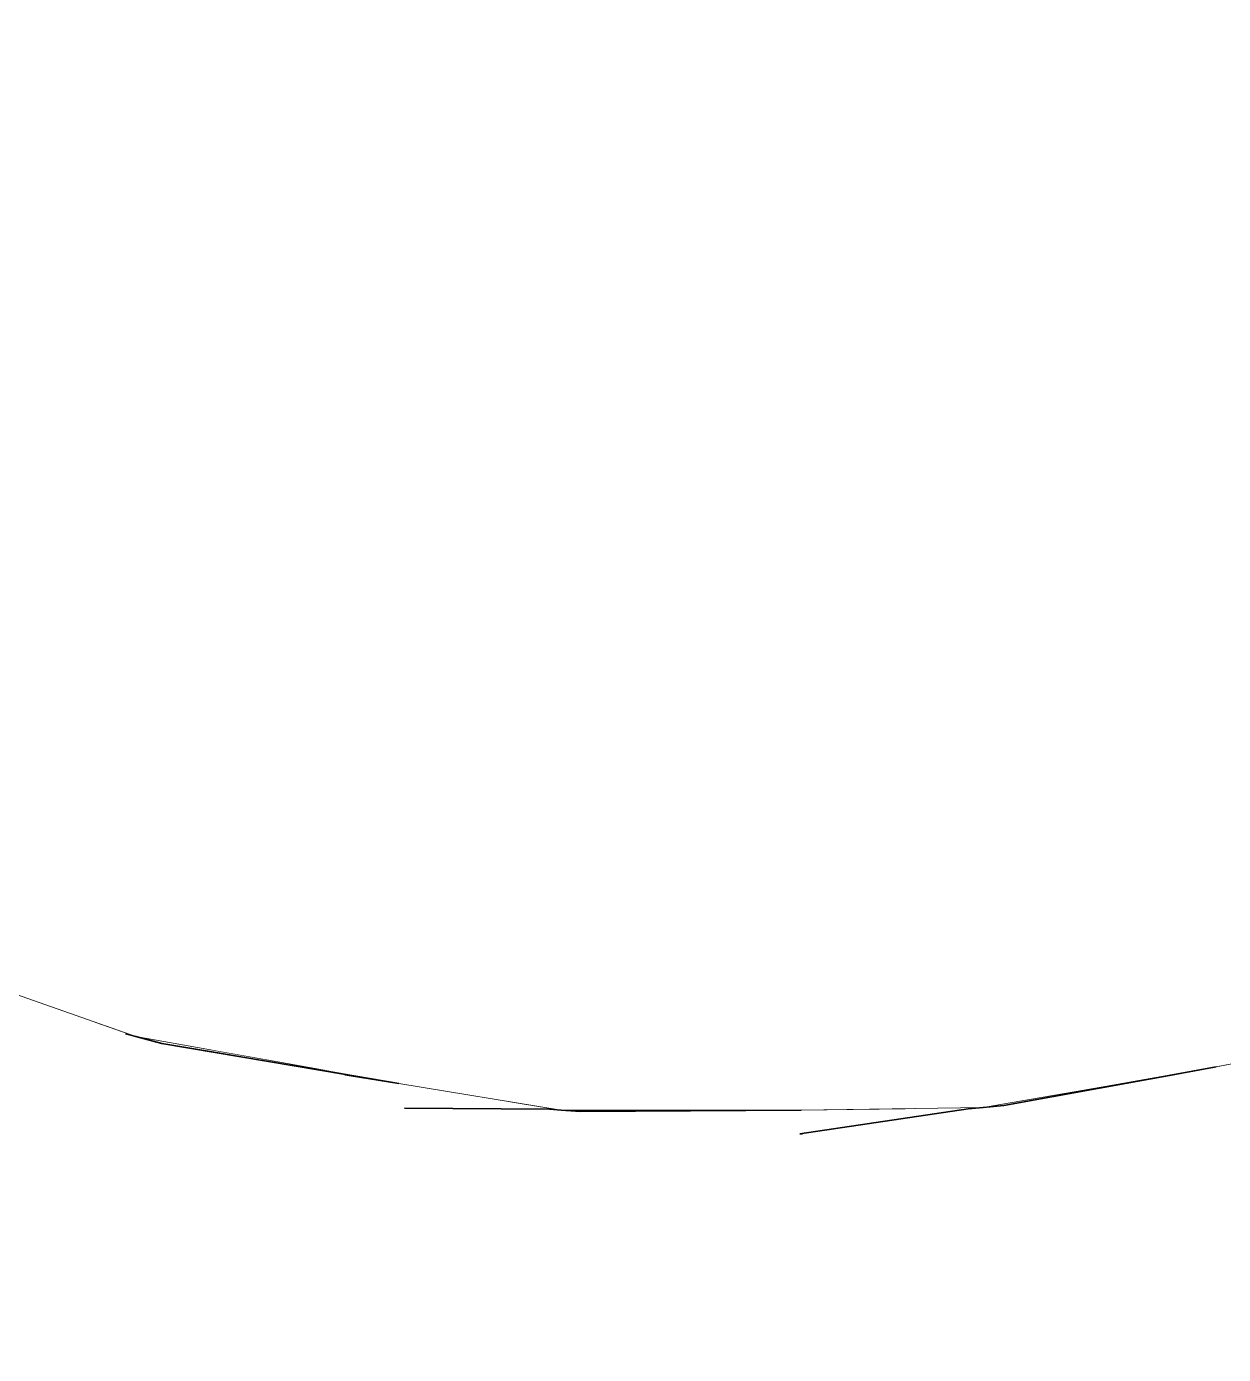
# Model space of a CAD drawing. Header units: millimetres. Extents: x -9413 to 8527, y -300 to 11224.
# Drawn here: x 1832.8 to 1883.4, y 4215 to 4271.1 of the extents above; entities that cross this region are included whole.
import ezdxf

# ---------------------------------------------------------------- set-up
doc = ezdxf.new("R2010")
doc.units = ezdxf.units.MM
doc.header["$MEASUREMENT"] = 0
doc.linetypes.add('Wipeout_Contour', pattern=[1000, 0, -1000])
doc.layers.add('Interior - Furniture', color=7, linetype='Continuous')
doc.layers.add('Structural - Bearing', color=7, linetype='Continuous')
doc.layers.add('Interior - Furniture _Pen_No__24', color=7, linetype='Continuous', lineweight=20, true_color=0x029e21)
doc.layers.add('Interior - Furniture _Pen_No__7', color=7, linetype='Continuous', lineweight=35)

# ---------------------------------------------------------------- blocks, each defined once
blk = doc.blocks.new('Section Elem_15_6')
at = {"color": 254, "linetype": 'Wipeout_Contour', "lineweight": 0, "ltscale": 612620.634525}
blk.add_wipeout([(1661.811, 4100), (3461.377, 4100), (3461.377, 4200), (2761.377, 4200), (2761.377, 4642.5), (2768.877, 4650), (3453.877, 4650), (3461.377, 4642.5), (3461.377, 5085), (3421.377, 5085), (3421.377, 5090), (3326.377, 5090), (3326.377, 5108.357), (3421.377, 5115), (3421.377, 5145), (3351.377, 5145), (3351.377, 5155), (3421.377, 5155), (3461.377, 5155), (3461.377, 7100), (1661.811, 7100), (1661.811, 6337), (1680.811, 6337), (1680.811, 6297.138), (1680.811, 6287), (1680.811, 4435), (1712.18, 4435), (1729.315, 4433.68), (1733.063, 4433.04), (1746.045, 4429.77), (1753.229, 4427.22), (1761.968, 4423.34), (1771.92, 4417.75), (1776.698, 4414.56), (1780.214, 4412.85), (1783.892, 4412.33), (1787.387, 4412.99), (1790.388, 4414.85), (1792.368, 4417.6), (1793.227, 4420.99), (1792.863, 4424.53), (1788.681, 4440.25), (1778.487, 4481.79), (1776.193, 4491.92), (1769.495, 4523.6), (1762.695, 4560), (1681.871, 4560), (1681.871, 4590), (1712.18, 4590), (1712.18, 4625), (1726.84, 4624.23), (1741.499, 4623.45), (1772.465, 4621.93), (1788.61, 4621.2), (1804.755, 4620.48), (1821.404, 4619.79), (1838.044, 4619.11), (1855.028, 4618.48), (1872.011, 4617.86), (1906.301, 4616.74), (1940.591, 4615.77), (1974.537, 4614.95), (2007.796, 4614.29), (2040.046, 4613.77), (2059.969, 4613.52), (2078.195, 4613.34), (2094.329, 4613.2), (2108.029, 4613.12), (2113.515, 4613.09), (2119.001, 4613.07), (2123.002, 4613.05), (2127.003, 4613.04), (2131.883, 4613.02), (2133.519, 4613.02), (2139.127, 4612.13), (2144.188, 4609.57), (2148.199, 4605.58), (2150.775, 4600.56), (2151.664, 4595.02), (2151.664, 4590), (2141.551, 4590), (2141.561, 4561.71), (2141.41, 4560.02), (2140.975, 4558.37), (2124.315, 4515.54), (2121.153, 4508.12), (2105.322, 4473.61), (2098.128, 4459.18), (2084.055, 4432.76), (2072.032, 4411.82), (2060.605, 4393.11), (2042.945, 4366.18), (2041.46, 4362.78), (2041.329, 4359.08), (2044.046, 4341.4), (2046.764, 4323.73), (2049.482, 4306.05), (2052.2, 4288.38), (2054.917, 4270.7), (2057.635, 4253.03), (2060.353, 4235.35), (2063.07, 4217.68), (2065.788, 4200), (1742.489, 4200), (1745.177, 4217.5), (1747.874, 4235.02), (1750.562, 4252.54), (1751.804, 4260.59), (1751.814, 4263.51), (1750.966, 4266.32), (1721.333, 4329.23), (1720.374, 4330.85), (1719.111, 4332.27), (1717.605, 4333.43), (1715.908, 4334.29), (1714.079, 4334.82), (1712.18, 4335), (1680.811, 4335), (1680.811, 4200), (1661.811, 4200)], dxfattribs=at).dxf.layer = 'Structural - Bearing'
blk = doc.blocks.new('Section Elem_34_6')
at = {"color": 254, "linetype": 'Wipeout_Contour', "lineweight": 0, "ltscale": 13880.712201}
blk.add_wipeout([(1830.224, 4243.52), (1834.842, 4250.61), (1822.728, 4255.66)], dxfattribs=at).dxf.layer = 'Interior - Furniture'
at = {"color": 254, "linetype": 'Wipeout_Contour', "lineweight": 0, "ltscale": 13830.568583}
blk.add_wipeout([(1835.234, 4229.22), (1837.004, 4228.56), (1837.441, 4228.446)], dxfattribs=at).dxf.layer = 'Interior - Furniture'
at = {"color": 254, "linetype": 'Wipeout_Contour', "lineweight": 0, "ltscale": 23141.916559}
blk.add_wipeout([(1881.358, 4226.86), (1882.377, 4226.04), (1889.994, 4228.44), (1886.189, 4227.771), (1883.061, 4227.171)], dxfattribs=at).dxf.layer = 'Interior - Furniture'
at = {"color": 254, "linetype": 'Wipeout_Contour', "lineweight": 0, "ltscale": 13842.738963}
blk.add_wipeout([(1852.018, 4225.895), (1854.916, 4225.38), (1855.409, 4225.342)], dxfattribs=at).dxf.layer = 'Interior - Furniture'
at = {"color": 254, "linetype": 'Wipeout_Contour', "lineweight": 0, "ltscale": 13863.392656}
blk.add_wipeout([(1868.626, 4225.386), (1872.587, 4225.39), (1873.224, 4225.449)], dxfattribs=at).dxf.layer = 'Interior - Furniture'
at = {"color": 254, "linetype": 'Wipeout_Contour', "lineweight": 0, "ltscale": 13756.879345}
blk.add_wipeout([(1830.932, 4220.82), (1810.746, 4200), (1833.963, 4200)], dxfattribs=at).dxf.layer = 'Interior - Furniture'
at = {"color": 254, "linetype": 'Wipeout_Contour', "lineweight": 0, "ltscale": 13819.283201}
blk.add_wipeout([(1886.307, 4219.14), (1859.584, 4200), (1888.489, 4200)], dxfattribs=at).dxf.layer = 'Interior - Furniture'
at = {"color": 254, "linetype": 'Wipeout_Contour', "lineweight": 0, "ltscale": 13900.209184}
blk.add_wipeout([(1836.418, 4262.35), (1822.728, 4255.66), (1834.842, 4250.61)], dxfattribs=at).dxf.layer = 'Interior - Furniture'
at = {"color": 254, "linetype": 'Wipeout_Contour', "lineweight": 0, "ltscale": 23048.976128}
blk.add_wipeout([(1828.75, 4231.529), (1832.831, 4229.08), (1837.004, 4228.56), (1835.234, 4229.22), (1832.598, 4230.145)], dxfattribs=at).dxf.layer = 'Interior - Furniture'
at = {"color": 254, "linetype": 'Wipeout_Contour', "lineweight": 0, "ltscale": 23065.90938}
blk.add_wipeout([(1848.555, 4226.46), (1846.151, 4226.868), (1848.784, 4225.42), (1854.916, 4225.38), (1852.018, 4225.895)], dxfattribs=at).dxf.layer = 'Interior - Furniture'
at = {"color": 254, "linetype": 'Wipeout_Contour', "lineweight": 0, "ltscale": 23098.287939}
blk.add_wipeout([(1863.838, 4225.331), (1865.484, 4224.34), (1872.587, 4225.39), (1868.626, 4225.386), (1865.534, 4225.343)], dxfattribs=at).dxf.layer = 'Interior - Furniture'
at = {"color": 254, "linetype": 'Wipeout_Contour', "lineweight": 0, "ltscale": 13780.714674}
blk.add_wipeout([(1849.208, 4217.4), (1833.963, 4200), (1859.584, 4200)], dxfattribs=at).dxf.layer = 'Interior - Furniture'
at = {"color": 254, "linetype": 'Wipeout_Contour', "lineweight": 0, "ltscale": 13912.233266}
blk.add_wipeout([(1836.418, 4262.35), (1827.153, 4266.58), (1822.728, 4255.66)], dxfattribs=at).dxf.layer = 'Interior - Furniture'
at = {"color": 254, "linetype": 'Wipeout_Contour', "lineweight": 0, "ltscale": 13885.221657}
blk.add_wipeout([(1838.691, 4241.17), (1847.763, 4248.16), (1834.842, 4250.61)], dxfattribs=at).dxf.layer = 'Interior - Furniture'
at = {"color": 254, "linetype": 'Wipeout_Contour', "lineweight": 0, "ltscale": 18440.055015}
blk.add_wipeout([(1837.004, 4228.56), (1832.831, 4229.08), (1838.51, 4228.168), (1837.441, 4228.446)], dxfattribs=at).dxf.layer = 'Interior - Furniture'
at = {"color": 254, "linetype": 'Wipeout_Contour', "lineweight": 0, "ltscale": 13827.30229}
blk.add_wipeout([(1867.869, 4216.83), (1859.584, 4200), (1886.307, 4219.14)], dxfattribs=at).dxf.layer = 'Interior - Furniture'
at = {"color": 254, "linetype": 'Wipeout_Contour', "lineweight": 0, "ltscale": 13904.851211}
blk.add_wipeout([(1846.339, 4260.04), (1834.842, 4250.61), (1847.763, 4248.16)], dxfattribs=at).dxf.layer = 'Interior - Furniture'
at = {"color": 254, "linetype": 'Wipeout_Contour', "lineweight": 0, "ltscale": 23055.312235}
blk.add_wipeout([(1838.51, 4228.168), (1832.831, 4229.08), (1848.784, 4225.42), (1846.151, 4226.868), (1838.539, 4228.16)], dxfattribs=at).dxf.layer = 'Interior - Furniture'
at = {"color": 254, "linetype": 'Wipeout_Contour', "lineweight": 0, "ltscale": 13810.671536}
blk.add_wipeout([(1849.208, 4217.4), (1859.584, 4200), (1867.869, 4216.83)], dxfattribs=at).dxf.layer = 'Interior - Furniture'
at = {"color": 254, "linetype": 'Wipeout_Contour', "lineweight": 0, "ltscale": 13873.443544}
blk.add_wipeout([(1830.224, 4243.52), (1838.691, 4241.17), (1834.842, 4250.61)], dxfattribs=at).dxf.layer = 'Interior - Furniture'
at = {"color": 254, "linetype": 'Wipeout_Contour', "lineweight": 0, "ltscale": 13897.867365}
blk.add_wipeout([(1855.866, 4238.22), (1860.908, 4248.44), (1847.763, 4248.16)], dxfattribs=at).dxf.layer = 'Interior - Furniture'
at = {"color": 254, "linetype": 'Wipeout_Contour', "lineweight": 0, "ltscale": 23078.923532}
blk.add_wipeout([(1854.916, 4225.38), (1848.784, 4225.42), (1865.484, 4224.34), (1863.838, 4225.331), (1856.2, 4225.28)], dxfattribs=at).dxf.layer = 'Interior - Furniture'
at = {"color": 254, "linetype": 'Wipeout_Contour', "lineweight": 0, "ltscale": 13855.846931}
blk.add_wipeout([(1883.367, 4221.26), (1867.869, 4216.83), (1886.307, 4219.14)], dxfattribs=at).dxf.layer = 'Interior - Furniture'
at = {"color": 254, "linetype": 'Wipeout_Contour', "lineweight": 0, "ltscale": 13789.219821}
blk.add_wipeout([(1830.932, 4220.82), (1833.963, 4200), (1849.208, 4217.4)], dxfattribs=at).dxf.layer = 'Interior - Furniture'
at = {"color": 254, "linetype": 'Wipeout_Contour', "lineweight": 0, "ltscale": 13914.212902}
blk.add_wipeout([(1846.339, 4260.04), (1836.418, 4262.35), (1834.842, 4250.61)], dxfattribs=at).dxf.layer = 'Interior - Furniture'
at = {"color": 254, "linetype": 'Wipeout_Contour', "lineweight": 0, "ltscale": 13916.946921}
blk.add_wipeout([(1856.533, 4259.72), (1847.763, 4248.16), (1860.908, 4248.44)], dxfattribs=at).dxf.layer = 'Interior - Furniture'
at = {"color": 254, "linetype": 'Wipeout_Contour', "lineweight": 0, "ltscale": 23114.996473}
blk.add_wipeout([(1872.587, 4225.39), (1865.484, 4224.34), (1882.377, 4226.04), (1881.358, 4226.86), (1874.092, 4225.53)], dxfattribs=at).dxf.layer = 'Interior - Furniture'
at = {"color": 254, "linetype": 'Wipeout_Contour', "lineweight": 0, "ltscale": 13829.890765}
blk.add_wipeout([(1865.09, 4219.46), (1849.208, 4217.4), (1867.869, 4216.83)], dxfattribs=at).dxf.layer = 'Interior - Furniture'
at = {"color": 254, "linetype": 'Wipeout_Contour', "lineweight": 0, "ltscale": 13934.548599}
blk.add_wipeout([(1840.024, 4272.9), (1827.153, 4266.58), (1836.418, 4262.35)], dxfattribs=at).dxf.layer = 'Interior - Furniture'
at = {"color": 254, "linetype": 'Wipeout_Contour', "lineweight": 0, "ltscale": 13915.175168}
blk.add_wipeout([(1866.99, 4237.74), (1873.708, 4251.42), (1860.908, 4248.44)], dxfattribs=at).dxf.layer = 'Interior - Furniture'
at = {"color": 254, "linetype": 'Wipeout_Contour', "lineweight": 0, "ltscale": 13882.925316}
blk.add_wipeout([(1847.147, 4238.82), (1855.866, 4238.22), (1847.763, 4248.16)], dxfattribs=at).dxf.layer = 'Interior - Furniture'
at = {"color": 254, "linetype": 'Wipeout_Contour', "lineweight": 0, "ltscale": 13895.065178}
blk.add_wipeout([(1898.804, 4230.51), (1889.994, 4228.44), (1882.377, 4226.04)], dxfattribs=at).dxf.layer = 'Interior - Furniture'
at = {"color": 254, "linetype": 'Wipeout_Contour', "lineweight": 0, "ltscale": 13856.998758}
blk.add_wipeout([(1864.918, 4225.59), (1865.435, 4225.596), (1865.003, 4225.599)], dxfattribs=at).dxf.layer = 'Interior - Furniture'
at = {"color": 254, "linetype": 'Wipeout_Contour', "lineweight": 0, "ltscale": 13847.866398}
blk.add_wipeout([(1883.367, 4221.26), (1865.09, 4219.46), (1867.869, 4216.83)], dxfattribs=at).dxf.layer = 'Interior - Furniture'
at = {"color": 254, "linetype": 'Wipeout_Contour', "lineweight": 0, "ltscale": 13813.307359}
blk.add_wipeout([(1847.046, 4220.74), (1830.932, 4220.82), (1849.208, 4217.4)], dxfattribs=at).dxf.layer = 'Interior - Furniture'
at = {"color": 254, "linetype": 'Wipeout_Contour', "lineweight": 0, "ltscale": 13946.202772}
blk.add_wipeout([(1840.024, 4272.9), (1832.831, 4276.2), (1827.153, 4266.58)], dxfattribs=at).dxf.layer = 'Interior - Furniture'
at = {"color": 254, "linetype": 'Wipeout_Contour', "lineweight": 0, "ltscale": 13936.208763}
blk.add_wipeout([(1866.586, 4261.43), (1860.908, 4248.44), (1873.708, 4251.42)], dxfattribs=at).dxf.layer = 'Interior - Furniture'
at = {"color": 254, "linetype": 'Wipeout_Contour', "lineweight": 0, "ltscale": 13878.600572}
blk.add_wipeout([(1838.691, 4241.17), (1847.147, 4238.82), (1847.763, 4248.16)], dxfattribs=at).dxf.layer = 'Interior - Furniture'
at = {"color": 254, "linetype": 'Wipeout_Contour', "lineweight": 0, "ltscale": 13856.073542}
blk.add_wipeout([(1864.512, 4225.585), (1864.918, 4225.59), (1864.838, 4225.597)], dxfattribs=at).dxf.layer = 'Interior - Furniture'
at = {"color": 254, "linetype": 'Wipeout_Contour', "lineweight": 0, "ltscale": 13825.739412}
blk.add_wipeout([(1865.09, 4219.46), (1847.046, 4220.74), (1849.208, 4217.4)], dxfattribs=at).dxf.layer = 'Interior - Furniture'
at = {"color": 254, "linetype": 'Wipeout_Contour', "lineweight": 0, "ltscale": 13922.842379}
blk.add_wipeout([(1856.533, 4259.72), (1846.339, 4260.04), (1847.763, 4248.16)], dxfattribs=at).dxf.layer = 'Interior - Furniture'
at = {"color": 254, "linetype": 'Wipeout_Contour', "lineweight": 0, "ltscale": 13942.567484}
blk.add_wipeout([(1881.578, 4242.05), (1885.6, 4256.98), (1873.708, 4251.42)], dxfattribs=at).dxf.layer = 'Interior - Furniture'
at = {"color": 254, "linetype": 'Wipeout_Contour', "lineweight": 0, "ltscale": 13898.119491}
blk.add_wipeout([(1864.585, 4237.63), (1866.99, 4237.74), (1860.908, 4248.44)], dxfattribs=at).dxf.layer = 'Interior - Furniture'
at = {"color": 254, "linetype": 'Wipeout_Contour', "lineweight": 0, "ltscale": 13811.896866}
blk.add_wipeout([(1847.046, 4220.74), (1829.911, 4224.87), (1830.932, 4220.82)], dxfattribs=at).dxf.layer = 'Interior - Furniture'
at = {"color": 254, "linetype": 'Wipeout_Contour', "lineweight": 0, "ltscale": 13937.27866}
blk.add_wipeout([(1847.733, 4271.08), (1836.418, 4262.35), (1846.339, 4260.04)], dxfattribs=at).dxf.layer = 'Interior - Furniture'
at = {"color": 254, "linetype": 'Wipeout_Contour', "lineweight": 0, "ltscale": 13961.401975}
blk.add_wipeout([(1876.093, 4265.08), (1873.708, 4251.42), (1885.6, 4256.98)], dxfattribs=at).dxf.layer = 'Interior - Furniture'
at = {"color": 254, "linetype": 'Wipeout_Contour', "lineweight": 0, "ltscale": 13894.136502}
blk.add_wipeout([(1855.866, 4238.22), (1864.585, 4237.63), (1860.908, 4248.44)], dxfattribs=at).dxf.layer = 'Interior - Furniture'
at = {"color": 254, "linetype": 'Wipeout_Contour', "lineweight": 0, "ltscale": 13830.861991}
blk.add_wipeout([(1846.733, 4223.77), (1848.784, 4225.42), (1832.831, 4229.08)], dxfattribs=at).dxf.layer = 'Interior - Furniture'
at = {"color": 254, "linetype": 'Wipeout_Contour', "lineweight": 0, "ltscale": 13947.368845}
blk.add_wipeout([(1847.733, 4271.08), (1840.024, 4272.9), (1836.418, 4262.35)], dxfattribs=at).dxf.layer = 'Interior - Furniture'
at = {"color": 254, "linetype": 'Wipeout_Contour', "lineweight": 0, "ltscale": 13937.504766}
blk.add_wipeout([(1866.586, 4261.43), (1856.533, 4259.72), (1860.908, 4248.44)], dxfattribs=at).dxf.layer = 'Interior - Furniture'
at = {"color": 254, "linetype": 'Wipeout_Contour', "lineweight": 0, "ltscale": 13917.243959}
blk.add_wipeout([(1866.99, 4237.74), (1881.578, 4242.05), (1873.708, 4251.42)], dxfattribs=at).dxf.layer = 'Interior - Furniture'
at = {"color": 254, "linetype": 'Wipeout_Contour', "lineweight": 0, "ltscale": 13826.454105}
blk.add_wipeout([(1846.733, 4223.77), (1832.831, 4229.08), (1830.851, 4227.67)], dxfattribs=at).dxf.layer = 'Interior - Furniture'
at = {"color": 254, "linetype": 'Wipeout_Contour', "lineweight": 0, "ltscale": 13845.361564}
blk.add_wipeout([(1863.433, 4222.39), (1865.484, 4224.34), (1848.784, 4225.42)], dxfattribs=at).dxf.layer = 'Interior - Furniture'
at = {"color": 254, "linetype": 'Wipeout_Contour', "lineweight": 0, "ltscale": 13945.598617}
blk.add_wipeout([(1855.664, 4270.82), (1846.339, 4260.04), (1856.533, 4259.72)], dxfattribs=at).dxf.layer = 'Interior - Furniture'
at = {"color": 254, "linetype": 'Wipeout_Contour', "lineweight": 0, "ltscale": 13957.886694}
blk.add_wipeout([(1876.093, 4265.08), (1866.586, 4261.43), (1873.708, 4251.42)], dxfattribs=at).dxf.layer = 'Interior - Furniture'
at = {"color": 254, "linetype": 'Wipeout_Contour', "lineweight": 0, "ltscale": 13949.235007}
blk.add_wipeout([(1881.578, 4242.05), (1894.995, 4249.26), (1885.6, 4256.98)], dxfattribs=at).dxf.layer = 'Interior - Furniture'
at = {"color": 254, "linetype": 'Wipeout_Contour', "lineweight": 0, "ltscale": 18440.352058}
blk.add_wipeout([(1828.792, 4231.578), (1832.598, 4230.145), (1837.441, 4228.446), (1838.017, 4228.343)], dxfattribs=at).dxf.layer = 'Interior - Furniture'
at = {"color": 254, "linetype": 'Wipeout_Contour', "lineweight": 0, "ltscale": 13867.244777}
blk.add_wipeout([(1880.396, 4223.73), (1882.377, 4226.04), (1865.484, 4224.34)], dxfattribs=at).dxf.layer = 'Interior - Furniture'
at = {"color": 254, "linetype": 'Wipeout_Contour', "lineweight": 0, "ltscale": 13837.42761}
blk.add_wipeout([(1863.433, 4222.39), (1848.784, 4225.42), (1846.733, 4223.77)], dxfattribs=at).dxf.layer = 'Interior - Furniture'
at = {"color": 254, "linetype": 'Wipeout_Contour', "lineweight": 0, "ltscale": 13857.133972}
blk.add_wipeout([(1864.918, 4225.6), (1864.918, 4225.59), (1864.967, 4225.6)], dxfattribs=at).dxf.layer = 'Interior - Furniture'
at = {"color": 254, "linetype": 'Wipeout_Contour', "lineweight": 0, "ltscale": 13959.467913}
blk.add_wipeout([(1863.474, 4272.13), (1856.533, 4259.72), (1866.586, 4261.43)], dxfattribs=at).dxf.layer = 'Interior - Furniture'
at = {"color": 254, "linetype": 'Wipeout_Contour', "lineweight": 0, "ltscale": 13953.687807}
blk.add_wipeout([(1855.664, 4270.82), (1847.733, 4271.08), (1846.339, 4260.04)], dxfattribs=at).dxf.layer = 'Interior - Furniture'
at = {"color": 254, "linetype": 'Wipeout_Contour', "lineweight": 0, "ltscale": 13983.205274}
blk.add_wipeout([(1884.68, 4270.53), (1876.093, 4265.08), (1885.6, 4256.98)], dxfattribs=at).dxf.layer = 'Interior - Furniture'
at = {"color": 254, "linetype": 'Wipeout_Contour', "lineweight": 0, "ltscale": 13943.73318}
blk.add_wipeout([(1898.127, 4245.6), (1894.995, 4249.26), (1881.578, 4242.05)], dxfattribs=at).dxf.layer = 'Interior - Furniture'
at = {"color": 254, "linetype": 'Wipeout_Contour', "lineweight": 0, "ltscale": 23050.47053}
blk.add_wipeout([(1823.473, 4233.581), (1828.792, 4231.578), (1838.017, 4228.343), (1838.084, 4228.331), (1825.88, 4232.92)], dxfattribs=at).dxf.layer = 'Interior - Furniture'
at = {"color": 254, "linetype": 'Wipeout_Contour', "lineweight": 0, "ltscale": 13897.052252}
blk.add_wipeout([(1896.976, 4227.82), (1898.804, 4230.51), (1882.377, 4226.04)], dxfattribs=at).dxf.layer = 'Interior - Furniture'
at = {"color": 254, "linetype": 'Wipeout_Contour', "lineweight": 0, "ltscale": 13821.042653}
blk.add_wipeout([(1829.911, 4224.87), (1846.733, 4223.77), (1830.851, 4227.67)], dxfattribs=at).dxf.layer = 'Interior - Furniture'
at = {"color": 254, "linetype": 'Wipeout_Contour', "lineweight": 0, "ltscale": 13856.942575}
blk.add_wipeout([(1864.967, 4225.6), (1864.918, 4225.59), (1865.003, 4225.599)], dxfattribs=at).dxf.layer = 'Interior - Furniture'
at = {"color": 254, "linetype": 'Wipeout_Contour', "lineweight": 0, "ltscale": 13856.925538}
blk.add_wipeout([(1880.396, 4223.73), (1865.484, 4224.34), (1863.433, 4222.39)], dxfattribs=at).dxf.layer = 'Interior - Furniture'
at = {"layer": 'Interior - Furniture _Pen_No__7', "linetype": 'Continuous'}
blk.add_line((1865.484, 4224.34), (1865.589, 4224.357), dxfattribs=at)
at = {"color": 254, "linetype": 'Wipeout_Contour', "lineweight": 0, "ltscale": 13977.980005}
blk.add_wipeout([(1870.879, 4274.94), (1866.586, 4261.43), (1876.093, 4265.08)], dxfattribs=at).dxf.layer = 'Interior - Furniture'
at = {"color": 254, "linetype": 'Wipeout_Contour', "lineweight": 0, "ltscale": 13964.632496}
blk.add_wipeout([(1863.474, 4272.13), (1855.664, 4270.82), (1856.533, 4259.72)], dxfattribs=at).dxf.layer = 'Interior - Furniture'
at = {"color": 254, "linetype": 'Wipeout_Contour', "lineweight": 0, "ltscale": 13909.990239}
blk.add_wipeout([(1881.811, 4239.94), (1881.578, 4242.05), (1866.99, 4237.74)], dxfattribs=at).dxf.layer = 'Interior - Furniture'
at = {"color": 254, "linetype": 'Wipeout_Contour', "lineweight": 0, "ltscale": 13883.8164}
blk.add_wipeout([(1896.976, 4227.82), (1882.377, 4226.04), (1880.396, 4223.73)], dxfattribs=at).dxf.layer = 'Interior - Furniture'
at = {"color": 254, "linetype": 'Wipeout_Contour', "lineweight": 0, "ltscale": 18454.265326}
blk.add_wipeout([(1844.314, 4227.218), (1848.555, 4226.46), (1855.409, 4225.342), (1855.823, 4225.341)], dxfattribs=at).dxf.layer = 'Interior - Furniture'
at = {"color": 254, "linetype": 'Wipeout_Contour', "lineweight": 0, "ltscale": 18479.490146}
blk.add_wipeout([(1860.444, 4225.339), (1865.534, 4225.343), (1873.224, 4225.449), (1873.652, 4225.524)], dxfattribs=at).dxf.layer = 'Interior - Furniture'
at = {"color": 254, "linetype": 'Wipeout_Contour', "lineweight": 0, "ltscale": 13832.566974}
blk.add_wipeout([(1847.046, 4220.74), (1863.433, 4222.39), (1846.733, 4223.77)], dxfattribs=at).dxf.layer = 'Interior - Furniture'
at = {"color": 254, "linetype": 'Wipeout_Contour', "lineweight": 0, "ltscale": 13973.211224}
blk.add_wipeout([(1849.441, 4280.95), (1847.733, 4271.08), (1855.664, 4270.82)], dxfattribs=at).dxf.layer = 'Interior - Furniture'
at = {"color": 254, "linetype": 'Wipeout_Contour', "lineweight": 0, "ltscale": 14000.657034}
blk.add_wipeout([(1877.719, 4279.43), (1876.093, 4265.08), (1884.68, 4270.53)], dxfattribs=at).dxf.layer = 'Interior - Furniture'
at = {"color": 254, "linetype": 'Wipeout_Contour', "lineweight": 0, "ltscale": 13979.865201}
blk.add_wipeout([(1870.879, 4274.94), (1863.474, 4272.13), (1866.586, 4261.43)], dxfattribs=at).dxf.layer = 'Interior - Furniture'
at = {"color": 254, "linetype": 'Wipeout_Contour', "lineweight": 0, "ltscale": 13930.073803}
blk.add_wipeout([(1898.127, 4245.6), (1881.578, 4242.05), (1881.811, 4239.94)], dxfattribs=at).dxf.layer = 'Interior - Furniture'
at = {"color": 254, "linetype": 'Wipeout_Contour', "lineweight": 0, "ltscale": 13897.800996}
blk.add_wipeout([(1882.074, 4238.42), (1866.99, 4237.74), (1864.585, 4237.63)], dxfattribs=at).dxf.layer = 'Interior - Furniture'
at = {"color": 254, "linetype": 'Wipeout_Contour', "lineweight": 0, "ltscale": 23065.397416}
blk.add_wipeout([(1840.314, 4227.933), (1844.314, 4227.218), (1855.823, 4225.341), (1855.865, 4225.341), (1845.026, 4227.33)], dxfattribs=at).dxf.layer = 'Interior - Furniture'
at = {"color": 254, "linetype": 'Wipeout_Contour', "lineweight": 0, "ltscale": 27715.221559}
blk.add_wipeout([(1857.848, 4225.341), (1860.444, 4225.339), (1873.652, 4225.524), (1873.704, 4225.533), (1865.435, 4225.596), (1864.512, 4225.585)], dxfattribs=at).dxf.layer = 'Interior - Furniture'
at = {"color": 254, "linetype": 'Wipeout_Contour', "lineweight": 0, "ltscale": 13821.197636}
blk.add_wipeout([(1847.046, 4220.74), (1846.733, 4223.77), (1829.911, 4224.87)], dxfattribs=at).dxf.layer = 'Interior - Furniture'
at = {"color": 254, "linetype": 'Wipeout_Contour', "lineweight": 0, "ltscale": 13852.311266}
blk.add_wipeout([(1865.09, 4219.46), (1880.396, 4223.73), (1863.433, 4222.39)], dxfattribs=at).dxf.layer = 'Interior - Furniture'
at = {"color": 254, "linetype": 'Wipeout_Contour', "lineweight": 0, "ltscale": 13982.882045}
blk.add_wipeout([(1855.422, 4280.83), (1855.664, 4270.82), (1863.474, 4272.13)], dxfattribs=at).dxf.layer = 'Interior - Furniture'
at = {"color": 254, "linetype": 'Wipeout_Contour', "lineweight": 0, "ltscale": 13999.19264}
blk.add_wipeout([(1877.719, 4279.43), (1870.879, 4274.94), (1876.093, 4265.08)], dxfattribs=at).dxf.layer = 'Interior - Furniture'
at = {"color": 254, "linetype": 'Wipeout_Contour', "lineweight": 0, "ltscale": 13906.689599}
blk.add_wipeout([(1882.074, 4238.42), (1881.811, 4239.94), (1866.99, 4237.74)], dxfattribs=at).dxf.layer = 'Interior - Furniture'
at = {"color": 254, "linetype": 'Wipeout_Contour', "lineweight": 0, "ltscale": 13885.068779}
blk.add_wipeout([(1864.514, 4236.54), (1864.585, 4237.63), (1855.866, 4238.22)], dxfattribs=at).dxf.layer = 'Interior - Furniture'
at = {"color": 254, "linetype": 'Wipeout_Contour', "lineweight": 0, "ltscale": 13835.498451}
blk.add_wipeout([(1848.555, 4226.46), (1843.435, 4227.375), (1838.539, 4228.16)], dxfattribs=at).dxf.layer = 'Interior - Furniture'
at = {"color": 254, "linetype": 'Wipeout_Contour', "lineweight": 0, "ltscale": 13879.657305}
blk.add_wipeout([(1883.367, 4221.26), (1896.976, 4227.82), (1880.396, 4223.73)], dxfattribs=at).dxf.layer = 'Interior - Furniture'
at = {"color": 254, "linetype": 'Wipeout_Contour', "lineweight": 0, "ltscale": 13851.169611}
blk.add_wipeout([(1865.534, 4225.343), (1860.673, 4225.339), (1856.2, 4225.28)], dxfattribs=at).dxf.layer = 'Interior - Furniture'
at = {"color": 254, "linetype": 'Wipeout_Contour', "lineweight": 0, "ltscale": 13835.552824}
blk.add_wipeout([(1865.09, 4219.46), (1863.433, 4222.39), (1847.046, 4220.74)], dxfattribs=at).dxf.layer = 'Interior - Furniture'
at = {"color": 254, "linetype": 'Wipeout_Contour', "lineweight": 0, "ltscale": 13985.800366}
blk.add_wipeout([(1855.422, 4280.83), (1849.441, 4280.95), (1855.664, 4270.82)], dxfattribs=at).dxf.layer = 'Interior - Furniture'
at = {"color": 254, "linetype": 'Wipeout_Contour', "lineweight": 0, "ltscale": 14015.848097}
blk.add_wipeout([(1881.094, 4279.03), (1877.719, 4279.43), (1884.68, 4270.53)], dxfattribs=at).dxf.layer = 'Interior - Furniture'
at = {"color": 254, "linetype": 'Wipeout_Contour', "lineweight": 0, "ltscale": 13938.498636}
blk.add_wipeout([(1898.915, 4243.68), (1898.127, 4245.6), (1881.811, 4239.94)], dxfattribs=at).dxf.layer = 'Interior - Furniture'
at = {"color": 254, "linetype": 'Wipeout_Contour', "lineweight": 0, "ltscale": 13896.161675}
blk.add_wipeout([(1864.514, 4236.54), (1882.074, 4238.42), (1864.585, 4237.63)], dxfattribs=at).dxf.layer = 'Interior - Furniture'
at = {"color": 254, "linetype": 'Wipeout_Contour', "lineweight": 0, "ltscale": 18517.101781}
blk.add_wipeout([(1878.2, 4226.317), (1883.061, 4227.171), (1890.705, 4228.636), (1891.174, 4228.806)], dxfattribs=at).dxf.layer = 'Interior - Furniture'
at = {"color": 254, "linetype": 'Wipeout_Contour', "lineweight": 0, "ltscale": 13833.177634}
blk.add_wipeout([(1843.435, 4227.375), (1837.441, 4228.446), (1838.539, 4228.16)], dxfattribs=at).dxf.layer = 'Interior - Furniture'
at = {"color": 254, "linetype": 'Wipeout_Contour', "lineweight": 0, "ltscale": 13847.235089}
blk.add_wipeout([(1860.673, 4225.339), (1855.409, 4225.342), (1856.2, 4225.28)], dxfattribs=at).dxf.layer = 'Interior - Furniture'
at = {"color": 254, "linetype": 'Wipeout_Contour', "lineweight": 0, "ltscale": 13858.821567}
blk.add_wipeout([(1883.367, 4221.26), (1880.396, 4223.73), (1865.09, 4219.46)], dxfattribs=at).dxf.layer = 'Interior - Furniture'
at = {"color": 254, "linetype": 'Wipeout_Contour', "lineweight": 0, "ltscale": 14018.248969}
blk.add_wipeout([(1886.499, 4278.31), (1881.094, 4279.03), (1884.68, 4270.53)], dxfattribs=at).dxf.layer = 'Interior - Furniture'
at = {"color": 254, "linetype": 'Wipeout_Contour', "lineweight": 0, "ltscale": 13925.448929}
blk.add_wipeout([(1882.074, 4238.42), (1898.915, 4243.68), (1881.811, 4239.94)], dxfattribs=at).dxf.layer = 'Interior - Furniture'
at = {"color": 254, "linetype": 'Wipeout_Contour', "lineweight": 0, "ltscale": 13879.442095}
blk.add_wipeout([(1864.514, 4236.54), (1855.866, 4238.22), (1847.147, 4238.82)], dxfattribs=at).dxf.layer = 'Interior - Furniture'
at = {"color": 254, "linetype": 'Wipeout_Contour', "lineweight": 0, "ltscale": 18443.202381}
blk.add_wipeout([(1845.026, 4227.33), (1825.88, 4232.92), (1838.084, 4228.331), (1840.314, 4227.933)], dxfattribs=at).dxf.layer = 'Interior - Furniture'
at = {"color": 254, "linetype": 'Wipeout_Contour', "lineweight": 0, "ltscale": 23142.409798}
blk.add_wipeout([(1875.942, 4225.923), (1878.2, 4226.317), (1891.174, 4228.806), (1891.251, 4228.834), (1884.771, 4227.8)], dxfattribs=at).dxf.layer = 'Interior - Furniture'
at = {"color": 254, "linetype": 'Wipeout_Contour', "lineweight": 0, "ltscale": 13921.483965}
blk.add_wipeout([(1882.811, 4235.07), (1898.915, 4243.68), (1882.074, 4238.42)], dxfattribs=at).dxf.layer = 'Interior - Furniture'
at = {"color": 254, "linetype": 'Wipeout_Contour', "lineweight": 0, "ltscale": 13869.020373}
blk.add_wipeout([(1846.915, 4238.12), (1847.147, 4238.82), (1838.691, 4241.17)], dxfattribs=at).dxf.layer = 'Interior - Furniture'
at = {"color": 254, "linetype": 'Wipeout_Contour', "lineweight": 0, "ltscale": 18461.075853}
blk.add_wipeout([(1845.026, 4227.33), (1855.865, 4225.341), (1857.848, 4225.341), (1864.918, 4225.6)], dxfattribs=at).dxf.layer = 'Interior - Furniture'
at = {"color": 254, "linetype": 'Wipeout_Contour', "lineweight": 0, "ltscale": 13874.968825}
blk.add_wipeout([(1883.061, 4227.171), (1878.2, 4226.317), (1874.092, 4225.53)], dxfattribs=at).dxf.layer = 'Interior - Furniture'
at = {"color": 254, "linetype": 'Wipeout_Contour', "lineweight": 0, "ltscale": 13930.717128}
blk.add_wipeout([(1882.811, 4235.07), (1900.31, 4240.54), (1898.915, 4243.68)], dxfattribs=at).dxf.layer = 'Interior - Furniture'
at = {"color": 254, "linetype": 'Wipeout_Contour', "lineweight": 0, "ltscale": 13875.923027}
blk.add_wipeout([(1846.915, 4238.12), (1864.514, 4236.54), (1847.147, 4238.82)], dxfattribs=at).dxf.layer = 'Interior - Furniture'
at = {"color": 254, "linetype": 'Wipeout_Contour', "lineweight": 0, "ltscale": 13836.033796}
blk.add_wipeout([(1825.88, 4232.92), (1845.026, 4227.33), (1845.268, 4229.01)], dxfattribs=at).dxf.layer = 'Interior - Furniture'
at = {"color": 254, "linetype": 'Wipeout_Contour', "lineweight": 0, "ltscale": 13869.16217}
blk.add_wipeout([(1878.2, 4226.317), (1873.224, 4225.449), (1874.092, 4225.53)], dxfattribs=at).dxf.layer = 'Interior - Furniture'
at = {"layer": 'Interior - Furniture _Pen_No__7', "linetype": 'Continuous'}
for p in [(1837.004, 4228.56), (1838.539, 4228.16)]:
    blk.add_line(p, (1837.441, 4228.446), dxfattribs=at)
at = {"color": 254, "linetype": 'Wipeout_Contour', "lineweight": 0, "ltscale": 13867.094682}
blk.add_wipeout([(1846.915, 4238.12), (1838.691, 4241.17), (1830.224, 4243.52)], dxfattribs=at).dxf.layer = 'Interior - Furniture'
at = {"color": 254, "linetype": 'Wipeout_Contour', "lineweight": 0, "ltscale": 13892.073628}
blk.add_wipeout([(1864.555, 4233.11), (1882.074, 4238.42), (1864.514, 4236.54)], dxfattribs=at).dxf.layer = 'Interior - Furniture'
at = {"color": 254, "linetype": 'Wipeout_Contour', "lineweight": 0, "ltscale": 13835.990274}
blk.add_wipeout([(1825.88, 4232.92), (1845.268, 4229.01), (1826.486, 4234.5)], dxfattribs=at).dxf.layer = 'Interior - Furniture'
at = {"color": 254, "linetype": 'Wipeout_Contour', "lineweight": 0, "ltscale": 18492.913911}
blk.add_wipeout([(1884.771, 4227.8), (1864.918, 4225.6), (1873.704, 4225.533), (1875.942, 4225.923)], dxfattribs=at).dxf.layer = 'Interior - Furniture'
at = {"color": 254, "linetype": 'Wipeout_Contour', "lineweight": 0, "ltscale": 13897.49044}
blk.add_wipeout([(1864.555, 4233.11), (1882.811, 4235.07), (1882.074, 4238.42)], dxfattribs=at).dxf.layer = 'Interior - Furniture'
at = {"color": 254, "linetype": 'Wipeout_Contour', "lineweight": 0, "ltscale": 13851.815137}
blk.add_wipeout([(1864.777, 4227.29), (1845.026, 4227.33), (1864.918, 4225.6)], dxfattribs=at).dxf.layer = 'Interior - Furniture'
at = {"layer": 'Interior - Furniture _Pen_No__7', "linetype": 'Continuous'}
for p, q in [((1854.916, 4225.38), (1848.784, 4225.42)), ((1854.916, 4225.38), (1855.409, 4225.342)), ((1856.2, 4225.28), (1855.409, 4225.342))]:
    blk.add_line(p, q, dxfattribs=at)
at = {"color": 254, "linetype": 'Wipeout_Contour', "lineweight": 0, "ltscale": 13913.847844}
blk.add_wipeout([(1883.559, 4231.94), (1900.31, 4240.54), (1882.811, 4235.07)], dxfattribs=at).dxf.layer = 'Interior - Furniture'
at = {"color": 254, "linetype": 'Wipeout_Contour', "lineweight": 0, "ltscale": 13871.67986}
blk.add_wipeout([(1846.278, 4234.74), (1864.514, 4236.54), (1846.915, 4238.12)], dxfattribs=at).dxf.layer = 'Interior - Furniture'
at = {"color": 254, "linetype": 'Wipeout_Contour', "lineweight": 0, "ltscale": 13846.562022}
blk.add_wipeout([(1845.268, 4229.01), (1845.026, 4227.33), (1864.777, 4227.29)], dxfattribs=at).dxf.layer = 'Interior - Furniture'
at = {"color": 254, "linetype": 'Wipeout_Contour', "lineweight": 0, "ltscale": 13861.913563}
blk.add_wipeout([(1828.669, 4239.91), (1846.915, 4238.12), (1830.224, 4243.52)], dxfattribs=at).dxf.layer = 'Interior - Furniture'
at = {"color": 254, "linetype": 'Wipeout_Contour', "lineweight": 0, "ltscale": 13873.731012}
blk.add_wipeout([(1846.278, 4234.74), (1864.555, 4233.11), (1864.514, 4236.54)], dxfattribs=at).dxf.layer = 'Interior - Furniture'
at = {"color": 254, "linetype": 'Wipeout_Contour', "lineweight": 0, "ltscale": 13877.763897}
blk.add_wipeout([(1864.918, 4225.6), (1884.771, 4227.8), (1884.246, 4229.42)], dxfattribs=at).dxf.layer = 'Interior - Furniture'
at = {"color": 254, "linetype": 'Wipeout_Contour', "lineweight": 0, "ltscale": 13860.190967}
blk.add_wipeout([(1828.669, 4239.91), (1846.278, 4234.74), (1846.915, 4238.12)], dxfattribs=at).dxf.layer = 'Interior - Furniture'
at = {"color": 254, "linetype": 'Wipeout_Contour', "lineweight": 0, "ltscale": 13883.264164}
blk.add_wipeout([(1864.646, 4229.9), (1882.811, 4235.07), (1864.555, 4233.11)], dxfattribs=at).dxf.layer = 'Interior - Furniture'
at = {"color": 254, "linetype": 'Wipeout_Contour', "lineweight": 0, "ltscale": 13869.461928}
blk.add_wipeout([(1864.918, 4225.6), (1884.246, 4229.42), (1864.777, 4227.29)], dxfattribs=at).dxf.layer = 'Interior - Furniture'
at = {"layer": 'Interior - Furniture _Pen_No__7', "linetype": 'Continuous'}
for p, q in [((1856.2, 4225.28), (1865.534, 4225.343)), ((1872.587, 4225.39), (1865.484, 4224.34)), ((1872.587, 4225.39), (1873.224, 4225.449)), ((1874.092, 4225.53), (1873.224, 4225.449))]:
    blk.add_line(p, q, dxfattribs=at)
at = {"color": 254, "linetype": 'Wipeout_Contour', "lineweight": 0, "ltscale": 13889.294589}
blk.add_wipeout([(1864.646, 4229.9), (1883.559, 4231.94), (1882.811, 4235.07)], dxfattribs=at).dxf.layer = 'Interior - Furniture'
at = {"color": 254, "linetype": 'Wipeout_Contour', "lineweight": 0, "ltscale": 13862.034936}
blk.add_wipeout([(1845.702, 4231.58), (1864.555, 4233.11), (1846.278, 4234.74)], dxfattribs=at).dxf.layer = 'Interior - Furniture'
at = {"color": 254, "linetype": 'Wipeout_Contour', "lineweight": 0, "ltscale": 13851.506239}
blk.add_wipeout([(1827.456, 4236.93), (1846.278, 4234.74), (1828.669, 4239.91)], dxfattribs=at).dxf.layer = 'Interior - Furniture'
at = {"color": 254, "linetype": 'Wipeout_Contour', "lineweight": 0, "ltscale": 13864.625553}
blk.add_wipeout([(1845.702, 4231.58), (1864.646, 4229.9), (1864.555, 4233.11)], dxfattribs=at).dxf.layer = 'Interior - Furniture'
at = {"color": 254, "linetype": 'Wipeout_Contour', "lineweight": 0, "ltscale": 13850.435353}
blk.add_wipeout([(1827.456, 4236.93), (1845.702, 4231.58), (1846.278, 4234.74)], dxfattribs=at).dxf.layer = 'Interior - Furniture'
at = {"color": 254, "linetype": 'Wipeout_Contour', "lineweight": 0, "ltscale": 13884.527188}
blk.add_wipeout([(1884.246, 4229.42), (1883.559, 4231.94), (1864.646, 4229.9)], dxfattribs=at).dxf.layer = 'Interior - Furniture'
at = {"color": 254, "linetype": 'Wipeout_Contour', "lineweight": 0, "ltscale": 13859.468258}
blk.add_wipeout([(1864.777, 4227.29), (1864.646, 4229.9), (1845.702, 4231.58)], dxfattribs=at).dxf.layer = 'Interior - Furniture'
at = {"color": 254, "linetype": 'Wipeout_Contour', "lineweight": 0, "ltscale": 13844.532609}
blk.add_wipeout([(1845.268, 4229.01), (1845.702, 4231.58), (1827.456, 4236.93)], dxfattribs=at).dxf.layer = 'Interior - Furniture'
at = {"color": 254, "linetype": 'Wipeout_Contour', "lineweight": 0, "ltscale": 13873.627344}
blk.add_wipeout([(1864.777, 4227.29), (1884.246, 4229.42), (1864.646, 4229.9)], dxfattribs=at).dxf.layer = 'Interior - Furniture'
at = {"layer": 'Interior - Furniture _Pen_No__7', "linetype": 'Continuous'}
blk.add_line((1874.092, 4225.53), (1883.061, 4227.171), dxfattribs=at)
at = {"color": 254, "linetype": 'Wipeout_Contour', "lineweight": 0, "ltscale": 13851.070151}
blk.add_wipeout([(1845.268, 4229.01), (1864.777, 4227.29), (1845.702, 4231.58)], dxfattribs=at).dxf.layer = 'Interior - Furniture'
at = {"layer": 'Interior - Furniture _Pen_No__7', "linetype": 'Continuous'}
blk.add_line((1838.539, 4228.16), (1848.555, 4226.46), dxfattribs=at)
at = {"color": 254, "linetype": 'Wipeout_Contour', "lineweight": 0, "ltscale": 13840.270961}
blk.add_wipeout([(1826.486, 4234.5), (1845.268, 4229.01), (1827.456, 4236.93)], dxfattribs=at).dxf.layer = 'Interior - Furniture'
at = {"layer": 'Interior - Furniture _Pen_No__24', "linetype": 'Continuous', "flags": 128}
blk.add_lwpolyline([(1890.705, 4228.636), (1883.061, 4227.171), (1878.2, 4226.317), (1873.224, 4225.449), (1865.534, 4225.343), (1860.673, 4225.339), (1855.409, 4225.342), (1848.555, 4226.46), (1843.435, 4227.375), (1837.441, 4228.446), (1832.598, 4230.145), (1827.012, 4232.248), (1819.656, 4235.019), (1818.7, 4235.558), (1817.109, 4236.395)], dxfattribs=at)

msp = doc.modelspace()

# ---------------------------------------------------------------- block references
at = {"layer": 'Structural - Bearing'}
msp.add_blockref('Section Elem_15_6', (0, 0), dxfattribs=at)

# ---------------------------------------------------------------- next in the draw order: block references
at = {"layer": 'Interior - Furniture'}
msp.add_blockref('Section Elem_34_6', (0, 0), dxfattribs=at)

doc.saveas('drawing.dxf')
